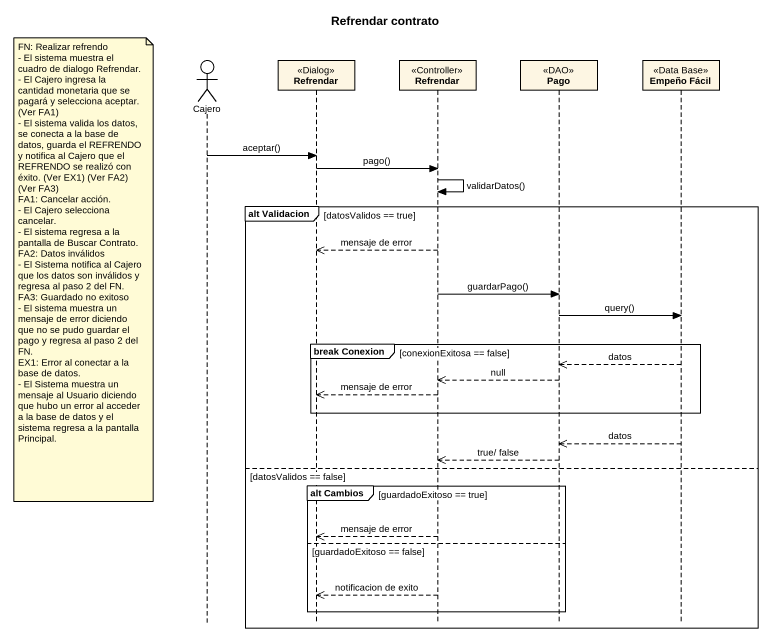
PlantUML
@startuml
title Refrendar contrato
hide footbox
actor Cajero
participant Refrendar <<Dialog>>
participant "Refrendar" as Refrendar_2 <<Controller>>
participant Pago <<DAO>>
participant "Empeño Fácil" as Empeño_Fácil <<Data Base>>

Cajero -> Refrendar : aceptar()
Refrendar -> Refrendar_2 : pago()
Refrendar_2 -> Refrendar_2 : validarDatos()
group alt Validacion [datosValidos == true]
  Refrendar_2 -->> Refrendar : mensaje de error
  note left of Cajero
    FN: Realizar refrendo
    - El sistema muestra el cuadro de dialogo Refrendar.
    - El Cajero ingresa la cantidad monetaria que se pagará y selecciona aceptar. (Ver FA1)
    - El sistema valida los datos, se conecta a la base de datos, guarda el REFRENDO y notifica al Cajero que el REFRENDO se realizó con éxito. (Ver EX1) (Ver FA2) (Ver FA3)
    FA1: Cancelar acción.
    - El Cajero selecciona cancelar.
    - El sistema regresa a la pantalla de Buscar Contrato.
    FA2: Datos inválidos
    - El Sistema notifica al Cajero que los datos son inválidos y regresa al paso 2 del FN.
    FA3: Guardado no exitoso
    - El sistema muestra un mensaje de error diciendo que no se pudo guardar el pago y regresa al paso 2 del FN.
    EX1: Error al conectar a la base de datos.
    - El Sistema muestra un mensaje al Usuario diciendo que hubo un error al acceder a la base de datos y el sistema regresa a la pantalla Principal.
  end note
  Refrendar_2 -> Pago : guardarPago()
  Pago -> Empeño_Fácil : query()
  group break Conexion [conexionExitosa == false]
    Empeño_Fácil -->> Pago : datos
    Pago -->> Refrendar_2 : null
    Refrendar_2 -->> Refrendar : mensaje de error
  end
  Empeño_Fácil -->> Pago : datos
  Pago -->> Refrendar_2 : true/ false
else datosValidos == false
  group alt Cambios [guardadoExitoso == true]
    Refrendar_2 -->> Refrendar : mensaje de error
  else guardadoExitoso == false
    Refrendar_2 -->> Refrendar : notificacion de exito
  end
end
@enduml
